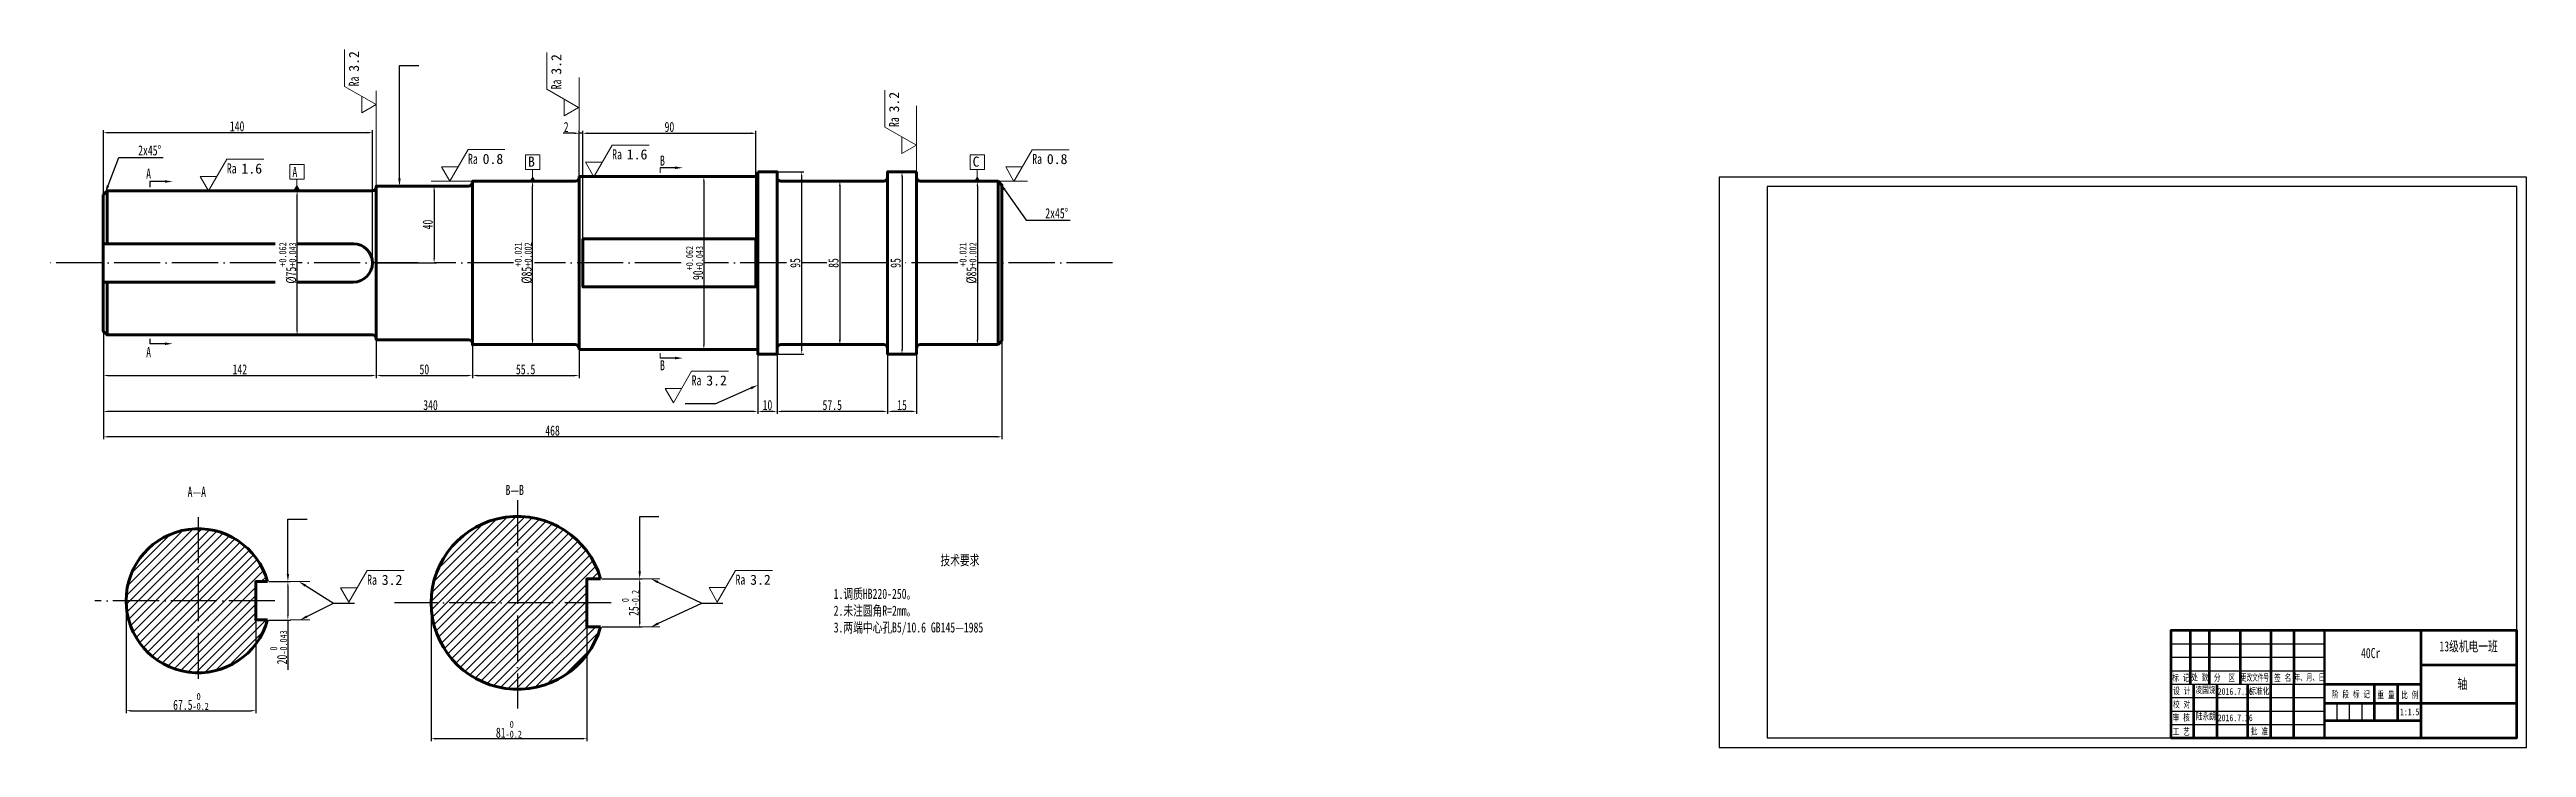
# Model space of a CAD drawing. Header units: millimetres. Extents: x 358 to 1646, y 384 to 747.
import ezdxf
from ezdxf import colors
from ezdxf.entities.mleader import LeaderData, LeaderLine
from ezdxf.math import Vec2, Vec3

# ---------------------------------------------------------------- set-up
doc = ezdxf.new("R2010")
doc.units = ezdxf.units.MM
doc.linetypes.add('ACAD_ISO04W100', pattern=[30, 24, -3, 0, -3])
doc.layers.get('0').update_dxf_attribs({"plot": 0})
doc.layers.add('center line', color=7, linetype='ACAD_ISO04W100')
for name, color, linetype, lineweight in [('lable', 7, 'Continuous', 18), ('normal', 7, 'Continuous', 18), ('outline', 7, 'Continuous', 70), ('title', 7, 'Continuous', 25)]:
    doc.layers.add(name, color=color, linetype=linetype, lineweight=lineweight)
doc.styles.get("Standard").update_dxf_attribs({"font": '', "width": 0.707})
doc.styles.get('Standard').set_extended_font_data('SimSun')
doc.dimstyles.new('ISO-25', dxfattribs={"dimtxt": 5.25, "dimasz": 2.5, "dimexe": 1.25, "dimexo": 0.625, "dimtad": 1, "dimdsep": 46, "dimtxsty": 'Standard', "dimcen": 2.5, "dimadec": 0, "dimazin": 0, "dimtfac": 1, "dimtmove": 0, "dimatfit": 3, "dimfxl": 1, "dimarcsym": 0})
doc.dimstyles.new('副本 (2) ISO-25', dxfattribs={"dimtxt": 5.25, "dimasz": 2.5, "dimexe": 1.25, "dimexo": 0.625, "dimtad": 1, "dimdsep": 46, "dimtxsty": 'Standard', "dimcen": 2.5, "dimadec": 0, "dimazin": 0, "dimtfac": 1, "dimtmove": 0, "dimatfit": 3, "dimfxl": 1, "dimarcsym": 0})
doc.dimstyles.new('副本 ISO-25', dxfattribs={"dimtxt": 5.25, "dimasz": 2.5, "dimexe": 1.25, "dimexo": 0.625, "dimtad": 1, "dimdsep": 46, "dimtxsty": 'Standard', "dimcen": 2.5, "dimadec": 0, "dimazin": 0, "dimtol": 1, "dimtm": 1e-09, "dimtfac": 0.7, "dimtdec": 3, "dimtmove": 0, "dimatfit": 3, "dimfxl": 1, "dimarcsym": 0})

# ---------------------------------------------------------------- blocks, each defined once
blk = doc.blocks.new('*D4')
at = {"layer": 'Defpoints', "color": 0, "transparency": 16777216}
for p in [(385.5, 600.8), (726, 591.3), (385.5, 559)]:
    blk.add_point(p, dxfattribs=at)
at = {"layer": 'lable', "color": 0, "lineweight": -2, "transparency": 16777216}
for p, q in [((385.5, 600.2), (385.5, 557.8)), ((726, 590.7), (726, 557.8)), ((723.5, 559), (388, 559))]:
    blk.add_line(p, q, dxfattribs=at)
at = {"layer": 'lable', "color": 0, "transparency": 16777216}
for points in [[(388, 559.4), (388, 558.6), (385.5, 559)], [(723.5, 559.4), (723.5, 558.6), (726, 559)]]:
    blk.add_solid(points, dxfattribs=at)
at = {"layer": 'lable', "color": 0, "transparency": 16777216, "insert": (555.7, 562.3), "char_height": 5.25, "attachment_point": 5}
blk.add_mtext('340', dxfattribs=at)
blk = doc.blocks.new('*D5')
at = {"layer": 'Defpoints', "color": 0, "transparency": 16777216}
for p in [(726, 588.8), (736, 588.8), (726, 559)]:
    blk.add_point(p, dxfattribs=at)
at = {"layer": 'lable', "color": 0, "lineweight": -2, "transparency": 16777216}
for p, q in [((726, 588.2), (726, 557.8)), ((736, 588.2), (736, 557.8)), ((733.5, 559), (728.5, 559))]:
    blk.add_line(p, q, dxfattribs=at)
at = {"layer": 'lable', "color": 0, "transparency": 16777216}
for points in [[(728.5, 559.4), (728.5, 558.6), (726, 559)], [(733.5, 559.4), (733.5, 558.6), (736, 559)]]:
    blk.add_solid(points, dxfattribs=at)
at = {"layer": 'lable', "color": 0, "transparency": 16777216, "insert": (731, 562.3), "char_height": 5.25, "attachment_point": 5}
blk.add_mtext('10', dxfattribs=at)
blk = doc.blocks.new('*D6')
at = {"layer": 'Defpoints', "color": 0, "transparency": 16777216}
for p in [(736, 588.2), (793.5, 588.8), (736, 559)]:
    blk.add_point(p, dxfattribs=at)
at = {"layer": 'lable', "color": 0, "lineweight": -2, "transparency": 16777216}
for p, q in [((736, 587.6), (736, 557.8)), ((793.5, 588.2), (793.5, 557.8)), ((791, 559), (738.5, 559))]:
    blk.add_line(p, q, dxfattribs=at)
at = {"layer": 'lable', "color": 0, "transparency": 16777216}
for points in [[(738.5, 559.4), (738.5, 558.6), (736, 559)], [(791, 559.4), (791, 558.6), (793.5, 559)]]:
    blk.add_solid(points, dxfattribs=at)
at = {"layer": 'lable', "color": 0, "transparency": 16777216, "insert": (764.7, 562.3), "char_height": 5.25, "attachment_point": 5}
blk.add_mtext('57.5', dxfattribs=at)
blk = doc.blocks.new('*D7')
at = {"layer": 'Defpoints', "color": 0, "transparency": 16777216}
for p in [(793.5, 588.8), (808.5, 588.8), (793.5, 559)]:
    blk.add_point(p, dxfattribs=at)
at = {"layer": 'lable', "color": 0, "lineweight": -2, "transparency": 16777216}
for p, q in [((793.5, 588.2), (793.5, 557.8)), ((808.5, 588.2), (808.5, 557.8)), ((806, 559), (796, 559))]:
    blk.add_line(p, q, dxfattribs=at)
at = {"layer": 'lable', "color": 0, "transparency": 16777216}
for points in [[(796, 559.4), (796, 558.6), (793.5, 559)], [(806, 559.4), (806, 558.6), (808.5, 559)]]:
    blk.add_solid(points, dxfattribs=at)
at = {"layer": 'lable', "color": 0, "transparency": 16777216, "insert": (801, 562.3), "char_height": 5.25, "attachment_point": 5}
blk.add_mtext('15', dxfattribs=at)
blk = doc.blocks.new('*D8')
at = {"layer": 'Defpoints', "color": 0, "transparency": 16777216}
for p in [(385.5, 636.3), (853, 636.3), (385.5, 545.8)]:
    blk.add_point(p, dxfattribs=at)
at = {"layer": 'lable', "color": 0, "lineweight": -2, "transparency": 16777216}
for p, q in [((385.5, 635.7), (385.5, 544.5)), ((853, 635.7), (853, 544.5)), ((850.5, 545.8), (388, 545.8))]:
    blk.add_line(p, q, dxfattribs=at)
at = {"layer": 'lable', "color": 0, "transparency": 16777216}
for points in [[(388, 546.2), (388, 545.4), (385.5, 545.8)], [(850.5, 546.2), (850.5, 545.4), (853, 545.8)]]:
    blk.add_solid(points, dxfattribs=at)
at = {"layer": 'lable', "color": 0, "transparency": 16777216, "insert": (619.2, 549), "char_height": 5.25, "attachment_point": 5}
blk.add_mtext('468', dxfattribs=at)
blk = doc.blocks.new('*D12')
at = {"layer": 'Defpoints', "color": 0, "transparency": 16777216}
for p in [(397.3, 460.4), (464.8, 460.4), (464.8, 403.2)]:
    blk.add_point(p, dxfattribs=at)
at = {"layer": 'lable', "color": 0, "lineweight": -2, "transparency": 16777216}
for p, q in [((397.3, 459.8), (397.3, 402)), ((464.8, 459.8), (464.8, 402)), ((399.8, 403.2), (462.3, 403.2))]:
    blk.add_line(p, q, dxfattribs=at)
at = {"layer": 'lable', "color": 0, "transparency": 16777216}
for points in [[(399.8, 403.6), (399.8, 402.8), (397.3, 403.2)], [(462.3, 403.6), (462.3, 402.8), (464.8, 403.2)]]:
    blk.add_solid(points, dxfattribs=at)
at = {"layer": 'lable', "color": 0, "transparency": 16777216, "insert": (431.1, 408), "char_height": 5.25, "attachment_point": 5}
blk.add_mtext('67.5{\\H3.675000;\\S 0^ -0.2;}', dxfattribs=at)
blk = doc.blocks.new('*D13')
at = {"layer": 'Defpoints', "color": 0, "transparency": 16777216}
for p in [(471, 470.4), (471, 450.4), (481.5, 450.4)]:
    blk.add_point(p, dxfattribs=at)
at = {"layer": 'lable', "color": 0, "lineweight": -2, "transparency": 16777216}
for p, q in [((471.6, 470.4), (482.8, 470.4)), ((481.5, 467.9), (481.5, 452.9)), ((471.6, 450.4), (482.8, 450.4)), ((481.5, 450.4), (481.5, 424.4))]:
    blk.add_line(p, q, dxfattribs=at)
at = {"layer": 'lable', "color": 0, "transparency": 16777216}
for points in [[(481.1, 467.9), (481.9, 467.9), (481.5, 470.4)], [(481.1, 452.9), (481.9, 452.9), (481.5, 450.4)]]:
    blk.add_solid(points, dxfattribs=at)
at = {"layer": 'lable', "color": 0, "transparency": 16777216, "insert": (476.7, 436.2), "char_height": 5.25, "attachment_point": 5, "rotation": 90}
blk.add_mtext('20{\\H3.675000;\\S 0^ -0.043;}', dxfattribs=at)
blk = doc.blocks.new('*D14')
at = {"layer": 'Defpoints', "color": 0, "transparency": 16777216}
for p in [(556, 459.3), (637, 459.3), (556, 388.6)]:
    blk.add_point(p, dxfattribs=at)
at = {"layer": 'lable', "color": 0, "lineweight": -2, "transparency": 16777216}
for p, q in [((556, 458.7), (556, 387.4)), ((637, 458.7), (637, 387.4)), ((634.5, 388.6), (558.5, 388.6))]:
    blk.add_line(p, q, dxfattribs=at)
at = {"layer": 'lable', "color": 0, "transparency": 16777216}
for points in [[(558.5, 389.1), (558.5, 388.2), (556, 388.6)], [(634.5, 389.1), (634.5, 388.2), (637, 388.6)]]:
    blk.add_solid(points, dxfattribs=at)
at = {"layer": 'lable', "color": 0, "transparency": 16777216, "insert": (596.5, 393.5), "char_height": 5.25, "attachment_point": 5}
blk.add_mtext('81{\\H3.675000;\\S 0^ -0.2;}', dxfattribs=at)
blk = doc.blocks.new('*D15')
at = {"layer": 'Defpoints', "color": 0, "transparency": 16777216}
for p in [(644.2, 471.8), (644.2, 446.8), (664.5, 446.8)]:
    blk.add_point(p, dxfattribs=at)
at = {"layer": 'lable', "color": 0, "lineweight": -2, "transparency": 16777216}
for p, q in [((644.9, 471.8), (665.8, 471.8)), ((664.5, 469.3), (664.5, 449.3)), ((644.9, 446.8), (665.8, 446.8))]:
    blk.add_line(p, q, dxfattribs=at)
at = {"layer": 'lable', "color": 0, "transparency": 16777216}
for points in [[(664.1, 469.3), (665, 469.3), (664.5, 471.8)], [(664.1, 449.3), (665, 449.3), (664.5, 446.8)]]:
    blk.add_solid(points, dxfattribs=at)
at = {"layer": 'lable', "color": 0, "transparency": 16777216, "insert": (659.7, 459.3), "char_height": 5.25, "attachment_point": 5, "rotation": 90}
blk.add_mtext('25{\\H3.675000;\\S 0^ -0.2;}', dxfattribs=at)
blk = doc.blocks.new('*D16')
at = {"layer": 'Defpoints', "color": 0, "transparency": 16777216}
for p in [(385.5, 704.1), (385.5, 636.3), (525.5, 636.3)]:
    blk.add_point(p, dxfattribs=at)
at = {"layer": 'lable', "color": 0, "lineweight": -2, "transparency": 16777216}
for p, q in [((385.5, 637), (385.5, 705.4)), ((523, 704.1), (388, 704.1)), ((525.5, 637), (525.5, 705.4))]:
    blk.add_line(p, q, dxfattribs=at)
at = {"layer": 'lable', "color": 0, "transparency": 16777216}
for points in [[(388, 704.6), (388, 703.7), (385.5, 704.1)], [(523, 704.6), (523, 703.7), (525.5, 704.1)]]:
    blk.add_solid(points, dxfattribs=at)
at = {"layer": 'lable', "color": 0, "transparency": 16777216, "insert": (455.1, 707.4), "char_height": 5.25, "attachment_point": 5}
blk.add_mtext('140', dxfattribs=at)
blk = doc.blocks.new('*D18')
at = {"layer": 'Defpoints', "color": 0, "transparency": 16777216}
for p in [(725, 703.8), (635, 636.3), (725, 636.3)]:
    blk.add_point(p, dxfattribs=at)
at = {"layer": 'lable', "color": 0, "lineweight": -2, "transparency": 16777216}
for p, q in [((635, 636.9), (635, 705.1)), ((637.5, 703.8), (722.5, 703.8)), ((725, 637), (725, 705.1))]:
    blk.add_line(p, q, dxfattribs=at)
at = {"layer": 'lable', "color": 0, "transparency": 16777216}
for points in [[(637.5, 704.3), (637.5, 703.4), (635, 703.8)], [(722.5, 704.3), (722.5, 703.4), (725, 703.8)]]:
    blk.add_solid(points, dxfattribs=at)
at = {"layer": 'lable', "color": 0, "transparency": 16777216, "insert": (680, 707.1), "char_height": 5.25, "attachment_point": 5}
blk.add_mtext('90', dxfattribs=at)
blk = doc.blocks.new('*D19')
at = {"layer": 'Defpoints', "color": 0, "transparency": 16777216}
for p in [(456.5, 673.8), (486.3, 673.8), (457.5, 598.8)]:
    blk.add_point(p, dxfattribs=at)
at = {"layer": 'lable', "color": 0, "lineweight": -2, "transparency": 16777216}
for p, q in [((457.1, 673.8), (487.5, 673.8)), ((486.3, 601.3), (486.3, 671.3)), ((458.1, 598.8), (487.5, 598.8))]:
    blk.add_line(p, q, dxfattribs=at)
at = {"layer": 'lable', "color": 0, "transparency": 16777216}
for points in [[(485.9, 671.3), (486.7, 671.3), (486.3, 673.8)], [(485.9, 601.3), (486.7, 601.3), (486.3, 598.8)]]:
    blk.add_solid(points, dxfattribs=at)
at = {"layer": 'lable', "color": 0, "transparency": 16777216, "insert": (481.5, 636.3), "char_height": 5.25, "attachment_point": 5, "rotation": 90}
blk.add_mtext('%%c75{\\H3.675000;\\S+0.062^ +0.043;}', dxfattribs=at)
blk = doc.blocks.new('*D20')
at = {"layer": 'Defpoints', "color": 0, "transparency": 16777216}
for p in [(604.2, 678.8), (608.8, 678.8), (604.2, 593.8)]:
    blk.add_point(p, dxfattribs=at)
at = {"layer": 'lable', "color": 0, "lineweight": -2, "transparency": 16777216}
for p, q in [((604.9, 678.8), (610, 678.8)), ((608.8, 596.3), (608.8, 676.3)), ((604.9, 593.8), (610, 593.8))]:
    blk.add_line(p, q, dxfattribs=at)
at = {"layer": 'lable', "color": 0, "transparency": 16777216}
for points in [[(608.4, 676.3), (609.2, 676.3), (608.8, 678.8)], [(608.4, 596.3), (609.2, 596.3), (608.8, 593.8)]]:
    blk.add_solid(points, dxfattribs=at)
at = {"layer": 'lable', "color": 0, "transparency": 16777216, "insert": (604, 636.3), "char_height": 5.25, "attachment_point": 5, "rotation": 90}
blk.add_mtext('%%c85{\\H3.675000;\\S+0.021^ +0.002;}', dxfattribs=at)
blk = doc.blocks.new('*D21')
at = {"layer": 'Defpoints', "color": 0, "transparency": 16777216}
for p in [(679.5, 681.3), (679.5, 591.3), (697.9, 591.3)]:
    blk.add_point(p, dxfattribs=at)
at = {"layer": 'lable', "color": 0, "lineweight": -2, "transparency": 16777216}
for p, q in [((680.1, 681.3), (699.1, 681.3)), ((697.9, 678.8), (697.9, 593.8)), ((680.1, 591.3), (699.1, 591.3))]:
    blk.add_line(p, q, dxfattribs=at)
at = {"layer": 'lable', "color": 0, "transparency": 16777216}
for points in [[(697.5, 678.8), (698.3, 678.8), (697.9, 681.3)], [(697.5, 593.8), (698.3, 593.8), (697.9, 591.3)]]:
    blk.add_solid(points, dxfattribs=at)
at = {"layer": 'lable', "color": 0, "transparency": 16777216, "insert": (693.1, 636.3), "char_height": 5.25, "attachment_point": 5, "rotation": 90}
blk.add_mtext('90{\\H3.675000;\\S+0.062^ +0.043;}', dxfattribs=at)
blk = doc.blocks.new('*D22')
at = {"layer": 'Defpoints', "color": 0, "transparency": 16777216}
for p in [(829.7, 678.8), (829.7, 593.8), (840.2, 593.8)]:
    blk.add_point(p, dxfattribs=at)
at = {"layer": 'lable', "color": 0, "lineweight": -2, "transparency": 16777216}
for p, q in [((830.4, 678.8), (841.4, 678.8)), ((840.2, 676.3), (840.2, 596.3)), ((830.4, 593.8), (841.4, 593.8))]:
    blk.add_line(p, q, dxfattribs=at)
at = {"layer": 'lable', "color": 0, "transparency": 16777216}
for points in [[(839.8, 676.3), (840.6, 676.3), (840.2, 678.8)], [(839.8, 596.3), (840.6, 596.3), (840.2, 593.8)]]:
    blk.add_solid(points, dxfattribs=at)
at = {"layer": 'lable', "color": 0, "transparency": 16777216, "insert": (835.4, 636.3), "char_height": 5.25, "attachment_point": 5, "rotation": 90}
blk.add_mtext('%%c85{\\H3.675000;\\S+0.021^ +0.002;}', dxfattribs=at)
blk = doc.blocks.new('*D23')
at = {"layer": 'Defpoints', "color": 0, "transparency": 16777216}
for p in [(552.5, 676.3), (527.5, 636.3), (557.6, 636.3)]:
    blk.add_point(p, dxfattribs=at)
at = {"layer": 'lable', "color": 0, "lineweight": -2, "transparency": 16777216}
for p, q in [((553.1, 676.3), (558.8, 676.3)), ((557.6, 673.8), (557.6, 638.8)), ((528.1, 636.3), (558.8, 636.3))]:
    blk.add_line(p, q, dxfattribs=at)
at = {"layer": 'lable', "color": 0, "transparency": 16777216}
for points in [[(557.2, 673.8), (558, 673.8), (557.6, 676.3)], [(557.2, 638.8), (558, 638.8), (557.6, 636.3)]]:
    blk.add_solid(points, dxfattribs=at)
at = {"layer": 'lable', "color": 0, "transparency": 16777216, "insert": (554.3, 656.3), "char_height": 5.25, "attachment_point": 5, "rotation": 90}
blk.add_mtext('40', dxfattribs=at)
blk = doc.blocks.new('*D24')
at = {"layer": 'Defpoints', "color": 0, "transparency": 16777216}
for p in [(764.7, 678.8), (764.7, 593.8), (768.7, 593.8)]:
    blk.add_point(p, dxfattribs=at)
at = {"layer": 'lable', "color": 0, "lineweight": -2, "transparency": 16777216}
for p, q in [((765.4, 678.8), (769.9, 678.8)), ((768.7, 676.3), (768.7, 596.3)), ((765.4, 593.8), (769.9, 593.8))]:
    blk.add_line(p, q, dxfattribs=at)
at = {"layer": 'lable', "color": 0, "transparency": 16777216}
for points in [[(768.2, 676.3), (769.1, 676.3), (768.7, 678.8)], [(768.2, 596.3), (769.1, 596.3), (768.7, 593.8)]]:
    blk.add_solid(points, dxfattribs=at)
at = {"layer": 'lable', "color": 0, "transparency": 16777216, "insert": (765.4, 636.3), "char_height": 5.25, "attachment_point": 5, "rotation": 90}
blk.add_mtext('85', dxfattribs=at)
blk = doc.blocks.new('*D25')
at = {"layer": 'Defpoints', "color": 0, "transparency": 16777216}
for p in [(731, 683.8), (731, 588.8), (748.8, 588.8)]:
    blk.add_point(p, dxfattribs=at)
at = {"layer": 'lable', "color": 0, "lineweight": -2, "transparency": 16777216}
for p, q in [((731.6, 683.8), (750, 683.8)), ((748.8, 681.3), (748.8, 591.3)), ((731.6, 588.8), (750, 588.8))]:
    blk.add_line(p, q, dxfattribs=at)
at = {"layer": 'lable', "color": 0, "transparency": 16777216}
for points in [[(748.4, 681.3), (749.2, 681.3), (748.8, 683.8)], [(748.4, 591.3), (749.2, 591.3), (748.8, 588.8)]]:
    blk.add_solid(points, dxfattribs=at)
at = {"layer": 'lable', "color": 0, "transparency": 16777216, "insert": (745.5, 636.3), "char_height": 5.25, "attachment_point": 5, "rotation": 90}
blk.add_mtext('95', dxfattribs=at)
blk = doc.blocks.new('*D26')
at = {"layer": 'Defpoints', "color": 0, "transparency": 16777216}
for p in [(801, 683.8), (801, 588.8), (801, 588.8)]:
    blk.add_point(p, dxfattribs=at)
at = {"layer": 'lable', "color": 0, "lineweight": -2, "transparency": 16777216}
for p, q in [((800.4, 683.8), (799.7, 683.8)), ((801, 681.3), (801, 591.3)), ((800.4, 588.8), (799.7, 588.8))]:
    blk.add_line(p, q, dxfattribs=at)
at = {"layer": 'lable', "color": 0, "transparency": 16777216}
for points in [[(800.6, 681.3), (801.4, 681.3), (801, 683.8)], [(800.6, 591.3), (801.4, 591.3), (801, 588.8)]]:
    blk.add_solid(points, dxfattribs=at)
at = {"layer": 'lable', "color": 0, "transparency": 16777216, "insert": (797.7, 636.3), "char_height": 5.25, "attachment_point": 5, "rotation": 90}
blk.add_mtext('95', dxfattribs=at)
blk = doc.blocks.new('datumlc')
at = {"layer": 'lable'}
h = blk.add_hatch(color=256, dxfattribs=at)
h.dxf.hatch_style = 1
h.paths.add_polyline_path([(0.99, 0.33), (-0.05, 2.13), (-1.09, 0.33)])
blk.add_line((-0.05, 4.43), (-0.05, 0.43), dxfattribs=at)
for points in [[(-2.55, 4.43), (2.45, 4.43), (2.45, 9.43), (-2.55, 9.43)], [(-0.05, 2.13), (-1.09, 0.33), (0.99, 0.33)]]:
    blk.add_lwpolyline(points, close=True, dxfattribs=at)
at = {"layer": 'lable', "insert": (-1.6, 8.67), "char_height": 3.5, "attachment_point": 1}
blk.add_mtext_dynamic_manual_height_columns('A', width=3.5, gutter_width=12.5, heights=[0], dxfattribs=at)
blk = doc.blocks.new('粗糙度')
at = {"layer": 'lable'}
for p, q in [((0, 0.5), (9.5, 17)), ((9.5, 17), (28.7, 17)), ((0, 0.5), (-4.3, 8)), ((-4.3, 8), (4.3, 8))]:
    blk.add_line(p, q, dxfattribs=at)
blk.add_attdef('CCD', (17.1, 9.5), '', height=5.25)
at = {"layer": 'lable', "insert": (9.5, 14.8), "char_height": 5.25, "attachment_point": 1}
blk.add_mtext_dynamic_manual_height_columns('Ra', width=7.215, gutter_width=12.5, heights=[0], dxfattribs=at)
blk = doc.blocks.new('dab')
at = {"layer": 'lable'}
h = blk.add_hatch(color=256, dxfattribs=at)
h.dxf.hatch_style = 1
h.paths.add_polyline_path([(1.5, 0.4), (-0.1, 3.1), (-1.6, 0.4)])
blk.add_line((-0.1, 6.6), (-0.1, 0.6), dxfattribs=at)
for points in [[(-3.8, 6.6), (3.7, 6.6), (3.7, 14.1), (-3.8, 14.1)], [(-0.1, 2.2), (-1.1, 0.4), (1, 0.4)]]:
    blk.add_lwpolyline(points, close=True, dxfattribs=at)
blk.add_attdef('DATUM', (-2.5, 8), '', height=5.25)
blk = doc.blocks.new('A3 sheet')
at = {"layer": 'title'}
for p, q in [((-185, 54.2), (-105, 54.2)), ((-185, 47.2), (-105, 47.2)), ((-185, 40.2), (-105, 40.2)), ((-185, 33.2), (-105, 33.2)), ((-185, 26.2), (-105, 26.2)), ((-185, 19.2), (-105, 19.2)), ((-98.5, 14.2), (-98.5, 23.2)), ((-92, 14.2), (-92, 23.2)), ((-85.5, 14.2), (-85.5, 23.2)), ((-185, 12.2), (-105, 12.2))]:
    blk.add_line(p, q, dxfattribs=at)
at = {"layer": 'title', "lineweight": 53}
for p, q in [((-175, 61.2), (-175, 33.2)), ((-165, 61.2), (-165, 33.2)), ((-149, 61.2), (-149, 33.2)), ((-133, 61.2), (-133, 33.2)), ((-121, 61.2), (-121, 33.2)), ((-55, 61.2), (-55, 5.2)), ((-55, 43.2), (-5, 43.2)), ((-173, 5.2), (-173, 33.2)), ((-161, 5.2), (-161, 33.2)), ((-145, 5.2), (-145, 33.2)), ((-133, 5.2), (-133, 33.2)), ((-121, 5.2), (-121, 33.2)), ((-105, 33.2), (-55, 33.2)), ((-79, 14.2), (-79, 33.2)), ((-67, 14.2), (-67, 33.2)), ((-105, 23.2), (-55, 23.2)), ((-105, 14.2), (-55, 14.2)), ((-55, 23.2), (-5, 23.2))]:
    blk.add_line(p, q, dxfattribs=at)
at = {"layer": 'title', "lineweight": 50}
for p in [(-105, 61.2), (-105, 5.2)]:
    blk.add_line(p, (-105, 33.2), dxfattribs=at)
at = {"layer": 'title'}
for points in [[(-420, 0.2), (0, 0.2), (0, 297.2), (-420, 297.2)], [(-395, 5.2), (-5, 5.2), (-5, 292.2), (-395, 292.2)]]:
    blk.add_lwpolyline(points, close=True, dxfattribs=at)
at = {"layer": 'title', "lineweight": 53}
blk.add_lwpolyline([(-185, 5.2), (-5, 5.2), (-5, 61.2), (-185, 61.2)], close=True, dxfattribs=at)
at = {"attachment_point": 1}
for s, width, insert, char_height in [('13级机电一班', 32.653, (-45.3, 55.5), 5.25), ('凌国饶', 12.048, (-172.2, 32), 3.5), ('2016.7.16', 13.035, (-160.6, 31.1), 3.5), ('陆永朗', 10.866, (-172, 18.2), 3.5), ('2016.7.16', 13.733, (-160.6, 17.4), 3.5)]:
    blk.add_mtext_dynamic_manual_height_columns(s, width=width, gutter_width=26.2, heights=[0], dxfattribs=dict(at, insert=insert, char_height=char_height))
at = {"layer": 'lable', "insert": (-86.1, 52), "char_height": 5.25, "attachment_point": 1}
blk.add_mtext_dynamic_manual_height_columns('40Cr', width=31.664, gutter_width=26.2, heights=[0], dxfattribs=at)
at = {"layer": 'normal', "attachment_point": 1}
for s, width, insert, char_height in [('轴', 12.358, (-35.9, 35.9), 5.25), ('1:1.5', 9.724, (-65.8, 20.5), 3.5)]:
    blk.add_mtext_dynamic_manual_height_columns(s, width=width, gutter_width=26.2, heights=[0], dxfattribs=dict(at, insert=insert, char_height=char_height))
at = {"layer": 'title'}
for s, width, p in [('标 记', 0.707, (-184.3, 34.8)), ('处 数', 0.707, (-174.4, 35)), ('分  区', 0.707, (-162.6, 34.8)), ('更改文件号', 0.6, (-148.6, 34.9)), ('签 名', 0.707, (-131.3, 34.8)), ('年、月、日', 0.65, (-120.9, 35)), ('设 计', 0.707, (-183.8, 27.9)), ('标准化', 0.707, (-144.2, 27.9)), ('阶 段 标 记', 0.707, (-101.3, 26.2)), ('重 量', 0.707, (-77.6, 25.9)), ('比 例', 0.707, (-65.2, 25.8)), ('校 对', 0.707, (-183.9, 20.9)), ('审 核', 0.707, (-184.1, 14.1)), ('工 艺', 0.707, (-184.1, 6.7)), ('批 准', 0.707, (-143.4, 6.9))]:
    blk.add_text(s, height=3.5, dxfattribs=dict(at, width=width)).set_placement(p)
blk = doc.blocks.new('*D31')
at = {"layer": 'Defpoints', "color": 0, "transparency": 16777216}
for p in [(385.5, 637), (527.5, 636.3), (527.5, 577.7)]:
    blk.add_point(p, dxfattribs=at)
at = {"layer": 'lable', "color": 0, "lineweight": -2, "transparency": 16777216}
for p, q in [((385.5, 636.3), (385.5, 576.4)), ((527.5, 635.7), (527.5, 576.4)), ((388, 577.7), (525, 577.7))]:
    blk.add_line(p, q, dxfattribs=at)
at = {"layer": 'lable', "color": 0, "transparency": 16777216}
for points in [[(388, 578.1), (388, 577.3), (385.5, 577.7)], [(525, 578.1), (525, 577.3), (527.5, 577.7)]]:
    blk.add_solid(points, dxfattribs=at)
at = {"layer": 'lable', "color": 0, "transparency": 16777216, "insert": (456.5, 580.9), "char_height": 5.25, "attachment_point": 5}
blk.add_mtext('142', dxfattribs=at)
blk = doc.blocks.new('*D32')
at = {"layer": 'Defpoints', "color": 0, "transparency": 16777216}
for p in [(633, 703.8), (633, 636.3), (635, 636.3)]:
    blk.add_point(p, dxfattribs=at)
at = {"layer": 'lable', "color": 0, "lineweight": -2, "transparency": 16777216}
for p, q in [((630.5, 703.8), (624.7, 703.8)), ((633, 637), (633, 705.1)), ((635, 703.8), (633, 703.8)), ((635, 637), (635, 705.1)), ((637.5, 703.8), (640, 703.8))]:
    blk.add_line(p, q, dxfattribs=at)
at = {"layer": 'lable', "color": 0, "transparency": 16777216}
for points in [[(630.5, 704.3), (630.5, 703.4), (633, 703.8)], [(637.5, 704.3), (637.5, 703.4), (635, 703.8)]]:
    blk.add_solid(points, dxfattribs=at)
at = {"layer": 'lable', "color": 0, "transparency": 16777216, "insert": (626.3, 707.1), "char_height": 5.25, "attachment_point": 5}
blk.add_mtext('2', dxfattribs=at)
blk = doc.blocks.new('*D33')
at = {"layer": 'Defpoints', "color": 0, "transparency": 16777216}
for p in [(527.5, 636.3), (577.5, 636.3), (577.5, 577.7)]:
    blk.add_point(p, dxfattribs=at)
at = {"layer": 'lable', "color": 0, "lineweight": -2, "transparency": 16777216}
for p, q in [((527.5, 635.7), (527.5, 576.4)), ((577.5, 635.7), (577.5, 576.4)), ((530, 577.7), (575, 577.7))]:
    blk.add_line(p, q, dxfattribs=at)
at = {"layer": 'lable', "color": 0, "transparency": 16777216}
for points in [[(530, 578.1), (530, 577.3), (527.5, 577.7)], [(575, 578.1), (575, 577.3), (577.5, 577.7)]]:
    blk.add_solid(points, dxfattribs=at)
at = {"layer": 'lable', "color": 0, "transparency": 16777216, "insert": (552.5, 580.9), "char_height": 5.25, "attachment_point": 5}
blk.add_mtext('50', dxfattribs=at)
blk = doc.blocks.new('*D34')
at = {"layer": 'Defpoints', "color": 0, "transparency": 16777216}
for p in [(577.5, 636.3), (633, 636.3), (633, 577.7)]:
    blk.add_point(p, dxfattribs=at)
at = {"layer": 'lable', "color": 0, "lineweight": -2, "transparency": 16777216}
for p, q in [((577.5, 635.7), (577.5, 576.4)), ((633, 635.7), (633, 576.4)), ((580, 577.7), (630.5, 577.7))]:
    blk.add_line(p, q, dxfattribs=at)
at = {"layer": 'lable', "color": 0, "transparency": 16777216}
for points in [[(580, 578.1), (580, 577.3), (577.5, 577.7)], [(630.5, 578.1), (630.5, 577.3), (633, 577.7)]]:
    blk.add_solid(points, dxfattribs=at)
at = {"layer": 'lable', "color": 0, "transparency": 16777216, "insert": (605.2, 580.9), "char_height": 5.25, "attachment_point": 5}
blk.add_mtext('55.5', dxfattribs=at)

msp = doc.modelspace()

# ---------------------------------------------------------------- hatches: boundary and pattern name
at = {"layer": 'normal'}
h = msp.add_hatch(dxfattribs=at)
h.set_pattern_fill('ANSI31', color=256)
h.set_pattern_definition([(45, (1093.2848, 570.7036), (-2.245064, 2.245064), [])])
h.paths.add_polyline_path([(470.958, 450.443), (464.816, 450.443), (464.816, 460.443), (434.816, 460.443), (434.816, 422.943, 0.33718817)])
h.paths.add_polyline_path([(434.816, 497.943), (434.816, 460.443), (464.816, 460.443), (464.816, 470.443), (470.958, 470.443, 0.33718817)])
h.paths.add_polyline_path([(434.816, 497.943, 0.41421356), (397.316, 460.443), (434.816, 460.443)])
h.paths.add_polyline_path([(434.816, 460.443), (397.316, 460.443, 0.41421356), (434.816, 422.943)])
h.paths.add_polyline_path([(601.002, 459.339), (556.002, 459.339, 0.41421356), (601.002, 414.339)])
h.paths.add_polyline_path([(644.231, 446.839), (637.002, 446.839), (637.002, 459.339), (601.002, 459.339), (601.002, 414.339, 0.33397625)])
h.paths.add_polyline_path([(601.002, 504.339), (601.002, 459.339), (637.002, 459.339), (637.002, 471.839), (644.231, 471.839, 0.33397625)])
h.paths.add_polyline_path([(601.002, 504.339, 0.41421356), (556.002, 459.339), (601.002, 459.339)])

# ---------------------------------------------------------------- linework, layer by layer
at = {"layer": 'center line'}
for p, q in [((475.294, 636.328), (357.509, 636.328)), ((549.225, 636.328), (486.27, 636.328)), ((598.936, 636.328), (557.587, 636.328)), ((686.062, 636.328), (609.782, 636.328)), ((740.855, 636.328), (697.898, 636.328)), ((761.884, 636.328), (748.797, 636.328)), ((793.485, 636.328), (768.66, 636.328)), ((829.974, 636.328), (800.985, 636.328)), ((910.562, 636.328), (840.197, 636.328)), ((434.816, 503.941), (434.816, 416.945)), ((601.002, 512.876), (601.002, 404.364)), ((474.723, 460.443), (381.02, 460.443)), ((649.649, 459.339), (536.922, 459.339))]:
    msp.add_line(p, q, dxfattribs=at)
at = {"layer": 'lable'}
for p, q in [((527.485, 676.328), (527.485, 725.973)), ((632.982, 705.095), (632.982, 732.837)), ((808.485, 683.828), (808.485, 718.192)), ((675.106, 685.875), (675.106, 683.294)), ((577.485, 678.828), (556.024, 678.828)), ((850.985, 678.828), (866.241, 678.828)), ((675.106, 589.279), (675.106, 586.781)), ((481.529, 470.443), (492.895, 470.443)), ((665.795, 471.839), (675.042, 471.839)), ((482.779, 450.443), (492.895, 450.443)), ((665.795, 446.839), (675.042, 446.839))]:
    msp.add_line(p, q, dxfattribs=at)
at = {"layer": 'lable', "lineweight": 30}
for p, q in [((409.735, 678.713), (409.735, 675.828)), ((409.735, 596.828), (409.735, 594.265))]:
    msp.add_line(p, q, dxfattribs=at)
at = {"layer": 'lable', "linetype": 'ByBlock', "lineweight": 30}
for points in [[(682.975, 685.875), (675.106, 685.875)], [(417.604, 678.713), (409.735, 678.713)], [(417.604, 594.265), (409.735, 594.265)], [(682.975, 586.781), (675.106, 586.781)]]:
    msp.add_lwpolyline(points, dxfattribs=at)
at = {"layer": 'lable'}
for points in [[(682.975, 686.542), (686.975, 685.875), (682.975, 685.208)], [(417.604, 679.379), (421.604, 678.713), (417.604, 678.046)], [(417.604, 594.932), (421.604, 594.265), (417.604, 593.599)], [(682.975, 587.448), (686.975, 586.781), (682.975, 586.114)]]:
    msp.add_solid(points, dxfattribs=at)
at = {"layer": 'outline'}
for p, q in [((387.485, 673.828), (385.485, 671.828)), ((632.952, 681.294), (725.955, 681.294)), ((850.985, 593.828), (852.985, 595.828)), ((632.982, 591.266), (725.985, 591.329))]:
    msp.add_line(p, q, dxfattribs=at)
for points in [[(725.985, 683.828), (725.985, 588.828), (735.985, 588.828), (735.985, 683.828)], [(808.485, 683.828), (808.485, 588.828), (793.485, 588.828), (793.485, 683.828)], [(634.982, 648.828), (634.982, 623.828), (724.982, 623.828), (724.982, 648.828)]]:
    msp.add_lwpolyline(points, close=True, dxfattribs=at)
for points in [[(525.485, 598.828), (387.485, 598.828), (385.485, 600.828), (385.485, 671.828)], [(387.485, 673.828), (525.485, 673.828)], [(387.485, 646.328), (387.485, 673.828)], [(575.485, 596.328), (527.485, 596.328), (527.485, 676.328), (575.485, 676.328)], [(527.485, 673.828), (527.485, 598.828)], [(630.982, 678.828), (577.485, 678.828), (577.485, 593.828), (630.982, 593.828)], [(577.485, 676.328), (577.485, 596.328)], [(632.982, 591.286), (632.982, 681.244)], [(725.985, 681.307), (725.985, 681.307), (725.985, 591.349)], [(791.485, 678.828), (737.985, 678.828)], [(852.985, 595.828), (852.985, 676.828), (850.985, 678.828), (810.485, 678.828)], [(850.985, 593.828), (850.985, 678.828)], [(474.962, 646.328), (385.485, 646.328)], [(515.485, 646.328), (515.485, 646.328), (486.275, 646.328)], [(385.485, 626.328), (474.962, 626.328)], [(387.485, 598.828), (387.485, 626.328)], [(486.275, 626.328), (515.485, 626.328)], [(737.985, 593.828), (791.485, 593.828)], [(810.485, 593.828), (850.985, 593.828)], [(470.958, 450.443), (464.816, 450.443), (464.816, 470.443), (470.958, 470.443)], [(644.231, 446.839), (637.002, 446.839), (637.002, 471.839), (644.231, 471.839)]]:
    msp.add_lwpolyline(points, dxfattribs=at)
for centre, radius, start, end in [((525.485, 675.828), 2, 270, 0), ((575.485, 678.328), 2, 270, 0), ((630.982, 680.828), 2, 270, 0), ((737.985, 680.828), 2, 180, 270), ((791.485, 680.828), 2, 270, 0), ((810.485, 680.828), 2, 180, 270), ((515.485, 636.328), 10, 270, 90), ((525.485, 596.828), 2, 0, 90), ((575.485, 594.328), 2, 0, 90), ((630.982, 591.828), 2, 0, 90), ((737.985, 591.828), 2, 90, 180), ((791.485, 591.828), 2, 0, 90), ((810.485, 591.828), 2, 90, 180), ((601.002, 459.339), 45, 16.12762, 343.87238), ((434.816, 460.443), 37.5, 15.46601, 344.53399)]:
    msp.add_arc(centre, radius, start, end, dxfattribs=at)

# ---------------------------------------------------------------- block references
at = {"layer": 'lable'}
for p, rotation in [((527.982, 718.756), 89.99999999999999), ((633.253, 717.207), 90), ((808.994, 697.581), 90)]:
    msp.add_blockref('粗糙度', p, dxfattribs=dict(at, rotation=rotation)).add_auto_attribs({'CCD': '3.2'})
for name, p, values in [('粗糙度', (640.717, 680.712), {'CCD': '1.6'}), ('粗糙度', (440.258, 673.335), {'CCD': '1.6'}), ('粗糙度', (565.719, 678.344), {'CCD': '0.8'}), ('dab', (608.941, 678.42), {'DATUM': 'B'}), ('dab', (840.231, 678.446), {'DATUM': 'C'}), ('粗糙度', (859.266, 678.282), {'CCD': '0.8'}), ('粗糙度', (682.066, 563.014), {'CCD': '3.2'}), ('粗糙度', (513.249, 459.19), {'CCD': '3.2'}), ('粗糙度', (704.902, 459.259), {'CCD': '3.2'})]:
    msp.add_blockref(name, p, dxfattribs=at).add_auto_attribs(values)
at = {"layer": 'lable', "xscale": 1.5, "yscale": 1.5, "zscale": 1.5}
msp.add_blockref('datumlc', (486.27, 673.341), dxfattribs=at)
at = {"layer": 'normal'}
msp.add_blockref('A3 sheet', (1646.13, 383.839), dxfattribs=at)

# ---------------------------------------------------------------- texts
at = {"layer": 'lable', "char_height": 5.25}
for s, width, insert, attachment_point in [('A', 6.95743, (407.78, 685.426), 1), ('B', 6.32526, (675.128, 692.233), 1), ('A', 6.95743, (407.78, 587.23), 7), ('B', 6.32526, (675.128, 580.423), 7), ('A—A', 21.41933, (429.337, 519.752), 1), ('B—B', 13.56861, (594.749, 520.751), 1)]:
    msp.add_mtext_dynamic_manual_height_columns(s, width=width, gutter_width=12.5, heights=[0], dxfattribs=dict(at, insert=insert, attachment_point=attachment_point))
at = {"layer": 'normal', "insert": (765.462, 484.177), "char_height": 5.25, "attachment_point": 1}
msp.add_mtext_dynamic_manual_height_columns('\\pi55.535;技术要求\\P\\pi65.855;\\P\\pi0;1.调质HB220-250。\\P2.未注圆角R=2mm。\\P3.两端中心孔B5/10.6 GB145—1985', width=131.71062, gutter_width=26.25, heights=[0], dxfattribs=at)

# ---------------------------------------------------------------- dimensions: what is measured, and where the dimension line sits
at = {"layer": 'lable'}
dim = msp.add_linear_dim(base=(385.485, 704.144), p1=(525.485, 636.328), p2=(385.485, 636.328), dimstyle='副本 (2) ISO-25', override={"dimtm": 2.2}, dxfattribs=at)
dim.commit()
dim.dimension.update_dxf_attribs({"geometry": '*D16', "text_midpoint": (455.085, 704.144), "dimtype": 160})
for base, p1, p2, dimstyle, picture, middle in [((632.982, 703.845), (634.982, 636.328), (632.982, 636.328), '副本 (2) ISO-25', '*D32', (626.336, 707.095)), ((527.485, 577.675), (385.485, 636.953), (527.485, 636.328), '副本 (2) ISO-25', '*D31', (456.485, 580.925)), ((577.485, 577.675), (527.485, 636.328), (577.485, 636.328), '副本 (2) ISO-25', '*D33', (552.485, 580.925)), ((632.982, 577.675), (577.485, 636.328), (632.982, 636.328), '副本 (2) ISO-25', '*D34', (605.233, 580.925)), ((725.985, 559.017), (735.985, 588.828), (725.985, 588.828), 'ISO-25', '*D5', (730.985, 562.267)), ((735.985, 559.017), (793.485, 588.828), (735.985, 588.203), 'ISO-25', '*D6', (764.735, 562.267)), ((793.485, 559.017), (808.485, 588.828), (793.485, 588.828), 'ISO-25', '*D7', (800.985, 562.267))]:
    dim = msp.add_linear_dim(base=base, p1=p1, p2=p2, dimstyle=dimstyle, dxfattribs=at)
    dim.commit()
    dim.dimension.update_dxf_attribs({"geometry": picture, "text_midpoint": middle})
dim = msp.add_linear_dim(base=(724.982, 703.845), p1=(634.982, 636.265), p2=(724.982, 636.328), dimstyle='副本 (2) ISO-25', dxfattribs=at)
dim.commit()
dim.dimension.update_dxf_attribs({"geometry": '*D18', "text_midpoint": (679.982, 703.845), "dimtype": 160})
for base, p1, p2, picture, middle in [((748.797, 588.828), (730.985, 683.828), (730.985, 588.828), '*D25', (745.547, 636.328)), ((800.985, 588.828), (800.985, 683.828), (800.985, 588.828), '*D26', (797.735, 636.328)), ((557.587, 636.328), (552.485, 676.328), (527.485, 636.328), '*D23', (554.337, 656.328)), ((768.66, 593.828), (764.735, 678.828), (764.735, 593.828), '*D24', (765.41, 636.328))]:
    dim = msp.add_linear_dim(base=base, p1=p1, p2=p2, angle=90, dimstyle='副本 (2) ISO-25', dxfattribs=at)
    dim.commit()
    dim.dimension.update_dxf_attribs({"geometry": picture, "text_midpoint": middle})
for base, p1, p2, override, picture, middle in [((486.27, 673.828), (457.485, 598.828), (456.485, 673.828), {"dimscale": 1, "dimpost": '%%c<>', "dimtp": 0.062, "dimtm": -0.043, "dimtdec": 3, "dimtix": 0, "dimtofl": 1, "dimtmove": 0, "dimatfit": 3}, '*D19', (481.46, 636.328)), ((608.782, 678.828), (604.233, 593.828), (604.233, 678.828), {"dimpost": '%%c<>', "dimtp": 0.021, "dimtm": -0.002}, '*D20', (603.971, 636.328)), ((697.898, 591.298), (679.453, 681.294), (679.483, 591.298), {"dimtp": 0.062, "dimtm": -0.043}, '*D21', (693.087, 636.296)), ((840.197, 593.828), (829.735, 678.828), (829.735, 593.828), {"dimpost": '%%c<>', "dimtp": 0.021, "dimtm": -0.002}, '*D22', (835.386, 636.328)), ((481.529, 450.443), (470.958, 470.443), (470.958, 450.443), {"dimtm": 0.043}, '*D13', (476.708, 436.179))]:
    dim = msp.add_linear_dim(base=base, p1=p1, p2=p2, angle=90, dimstyle='副本 ISO-25', override=override, dxfattribs=at)
    dim.commit()
    dim.dimension.update_dxf_attribs({"geometry": picture, "text_midpoint": middle})
for base, p1, p2, text, picture, middle in [((385.485, 545.777), (852.985, 636.328), (385.485, 636.328), '468', '*D8', (619.235, 545.777)), ((385.485, 559.017), (725.985, 591.349), (385.485, 600.828), '340', '*D4', (555.735, 559.017))]:
    dim = msp.add_linear_dim(base=base, p1=p1, p2=p2, text=text, dimstyle='ISO-25', dxfattribs=at)
    dim.commit()
    dim.dimension.update_dxf_attribs({"geometry": picture, "text_midpoint": middle, "dimtype": 160})
dim = msp.add_linear_dim(base=(664.545, 446.839), p1=(644.231, 471.839), p2=(644.231, 446.839), angle=90, dimstyle='副本 ISO-25', override={"dimtm": 0.2}, dxfattribs=at)
dim.commit()
dim.dimension.update_dxf_attribs({"geometry": '*D15', "text_midpoint": (664.545, 459.339), "dimtype": 160})
for base, p1, p2, picture, middle in [((464.816, 403.227), (397.316, 460.443), (464.816, 460.443), '*D12', (431.066, 408.047)), ((556.002, 388.643), (637.002, 459.339), (556.002, 459.339), '*D14', (596.502, 393.463))]:
    dim = msp.add_linear_dim(base=base, p1=p1, p2=p2, dimstyle='副本 ISO-25', override={"dimtm": 0.2}, dxfattribs=at)
    dim.commit()
    dim.dimension.update_dxf_attribs({"geometry": picture, "text_midpoint": middle})

# ---------------------------------------------------------------- leaders
ml = msp.add_multileader_mtext('Standard', dxfattribs=at)
ml.set_content('', color=256)
ml.set_leader_properties()
ml.build(insert=Vec2(0, 0))
ml.multileader.update_dxf_attribs({"text_left_attachment_type": 6, "text_right_attachment_type": 6})
ctx = ml.context
ctx.base_point, ctx.char_height, ctx.plane_origin = Vec3(547.558, 739.058), 5.25, Vec3(539.558, 676.338)
ctx.left_attachment, ctx.right_attachment = 6, 6
notes = []
notes.append((ctx, [(0, (1, 1, 0), (539.558, 739.058), (1, 0), 8, [(0, [(539.558, 676.338)], 0, [])])]))
ctx.mtext.insert, ctx.mtext.flow_direction = Vec3(549.558, 744.308), 5
ml = msp.add_multileader_mtext('Standard', dxfattribs=at)
ml.set_content('2x45%%D', color=256)
ml.set_leader_properties()
ml.build(insert=Vec2(0, 0))
ml.multileader.update_dxf_attribs({"text_left_attachment_type": 6, "text_right_attachment_type": 6})
ctx = ml.context
ctx.base_point, ctx.char_height, ctx.plane_origin = Vec3(401.607, 691.231), 5.25, Vec3(386.485, 672.828)
ctx.left_attachment, ctx.right_attachment = 6, 6
notes.append((ctx, [(0, (1, 1, 0), (393.607, 691.231), (1, 0), 8, [(0, [(386.485, 672.828)], 0, [])])]))
ctx.mtext.insert, ctx.mtext.flow_direction = Vec3(403.607, 697.531), 5
ml = msp.add_multileader_mtext('Standard', dxfattribs=at)
ml.set_content('2x45%%D', color=256)
ml.set_leader_properties()
ml.build(insert=Vec2(0, 0))
ml.multileader.update_dxf_attribs({"text_left_attachment_type": 6, "text_right_attachment_type": 6})
ctx = ml.context
ctx.base_point, ctx.char_height, ctx.plane_origin = Vec3(873.535, 658.512), 5.25, Vec3(851.985, 677.828)
ctx.left_attachment, ctx.right_attachment = 6, 6
notes.append((ctx, [(0, (1, 1, 0), (865.535, 658.512), (1, 0), 8, [(0, [(851.985, 677.828)], 0, [])])]))
ctx.mtext.insert, ctx.mtext.flow_direction = Vec3(875.535, 664.812), 5
ml = msp.add_multileader_mtext('Standard', dxfattribs=at)
ml.set_content('     ', color=256)
ml.set_leader_properties()
ml.build(insert=Vec2(0, 0))
ml.multileader.update_dxf_attribs({"text_left_attachment_type": 6, "text_right_attachment_type": 6})
ctx = ml.context
ctx.base_point, ctx.char_height, ctx.plane_origin = Vec3(673.309, 563.014), 5.25, Vec3(726.05, 572.721)
ctx.left_attachment, ctx.right_attachment, ctx.text_align_type = 6, 6, 2
notes.append((ctx, [(0, (1, 1, 0), (703.976, 563.014), (-1, 0), 8, [(0, [(726.05, 572.721)], 0, [])])]))
ctx.mtext.insert, ctx.mtext.alignment, ctx.mtext.flow_direction = Vec3(693.976, 568.264), 3, 5
ml = msp.add_multileader_mtext('Standard', dxfattribs=at)
ml.set_content('', color=256)
ml.set_leader_properties()
ml.build(insert=Vec2(0, 0))
ml.multileader.update_dxf_attribs({"text_left_attachment_type": 6, "text_right_attachment_type": 6})
ctx = ml.context
ctx.base_point, ctx.char_height, ctx.plane_origin = Vec3(489.529, 502.953), 5.25, Vec3(481.529, 470.443)
ctx.left_attachment, ctx.right_attachment = 6, 6
notes.append((ctx, [(0, (1, 1, 0), (481.529, 502.953), (1, 0), 8, [(0, [(481.529, 470.443)], 0, [])])]))
ctx.mtext.insert, ctx.mtext.flow_direction = Vec3(491.529, 508.203), 5
ml = msp.add_multileader_mtext('Standard', dxfattribs=at)
ml.set_content('', color=256)
ml.set_leader_properties()
ml.build(insert=Vec2(0, 0))
ml.multileader.update_dxf_attribs({"text_left_attachment_type": 6, "text_right_attachment_type": 6})
ctx = ml.context
ctx.base_point, ctx.char_height, ctx.plane_origin = Vec3(672.545, 504.35), 5.25, Vec3(664.545, 471.839)
ctx.left_attachment, ctx.right_attachment = 6, 6
notes.append((ctx, [(0, (1, 1, 0), (664.545, 504.35), (1, 0), 8, [(0, [(664.545, 471.839)], 0, [])])]))
ctx.mtext.insert, ctx.mtext.flow_direction = Vec3(674.545, 509.6), 5
ml = msp.add_multileader_mtext('Standard', dxfattribs=at)
ml.set_content(' ', color=256)
ml.set_leader_properties()
ml.build(insert=Vec2(0, 0))
ml.multileader.update_dxf_attribs({"text_left_attachment_type": 6, "text_right_attachment_type": 6})
ctx = ml.context
ctx.base_point, ctx.plane_origin = Vec3(513.249, 459.19), Vec3(487.212, 470.443)
ctx.left_attachment, ctx.right_attachment = 6, 6
notes.append((ctx, [(0, (1, 1, 0), (505.249, 459.19), (1, 0), 8, [(0, [(487.212, 470.443)], 0, [])])]))
ctx.mtext.insert, ctx.mtext.flow_direction = Vec3(515.249, 463.19), 5
ml = msp.add_multileader_mtext('Standard', dxfattribs=at)
ml.set_content(' ', color=256)
ml.set_leader_properties()
ml.build(insert=Vec2(0, 0))
ml.multileader.update_dxf_attribs({"text_left_attachment_type": 6, "text_right_attachment_type": 6})
ctx = ml.context
ctx.base_point, ctx.plane_origin = Vec3(704.902, 459.259), Vec3(670.418, 471.839)
ctx.left_attachment, ctx.right_attachment = 6, 6
notes.append((ctx, [(0, (1, 1, 0), (696.902, 459.259), (1, 0), 8, [(0, [(670.418, 471.839)], 0, [])])]))
ctx.mtext.insert, ctx.mtext.flow_direction = Vec3(706.902, 463.259), 5
ml = msp.add_multileader_mtext('Standard', dxfattribs=at)
ml.set_content('', color=256)
ml.set_leader_properties()
ml.build(insert=Vec2(0, 0))
ml.multileader.update_dxf_attribs({"text_left_attachment_type": 6, "text_right_attachment_type": 6})
ctx = ml.context
ctx.base_point, ctx.plane_origin = Vec3(513.249, 459.19), Vec3(487.837, 450.443)
ctx.left_attachment, ctx.right_attachment = 6, 6
notes.append((ctx, [(0, (1, 1, 0), (505.249, 459.19), (1, 0), 8, [(0, [(487.837, 450.443)], 0, [])])]))
ctx.mtext.insert, ctx.mtext.flow_direction = Vec3(515.249, 463.19), 5
ml = msp.add_multileader_mtext('Standard', dxfattribs=at)
ml.set_content('', color=256)
ml.set_leader_properties()
ml.build(insert=Vec2(0, 0))
ml.multileader.update_dxf_attribs({"text_left_attachment_type": 6, "text_right_attachment_type": 6})
ctx = ml.context
ctx.base_point, ctx.plane_origin = Vec3(704.902, 459.259), Vec3(670.418, 446.839)
ctx.left_attachment, ctx.right_attachment = 6, 6
notes.append((ctx, [(0, (1, 1, 0), (696.902, 459.259), (1, 0), 8, [(0, [(670.418, 446.839)], 0, [])])]))
ctx.mtext.insert, ctx.mtext.flow_direction = Vec3(706.902, 463.259), 5
for ctx, leaders in notes:
    for number, flags, end, landing, length, lines in leaders:
        leader = LeaderData()
        leader.index, (leader.has_last_leader_line, leader.has_dogleg_vector, leader.attachment_direction) = number, flags
        leader.last_leader_point, leader.dogleg_vector, leader.dogleg_length = Vec3(end), Vec3(landing), length
        for number, points, colour, breaks in lines:
            line = LeaderLine()
            line.index, line.vertices, line.color, line.breaks = number, Vec3.list(points), colors.encode_raw_color(colour), breaks
            leader.lines.append(line)
        ctx.leaders.append(leader)

doc.saveas('drawing.dxf')
